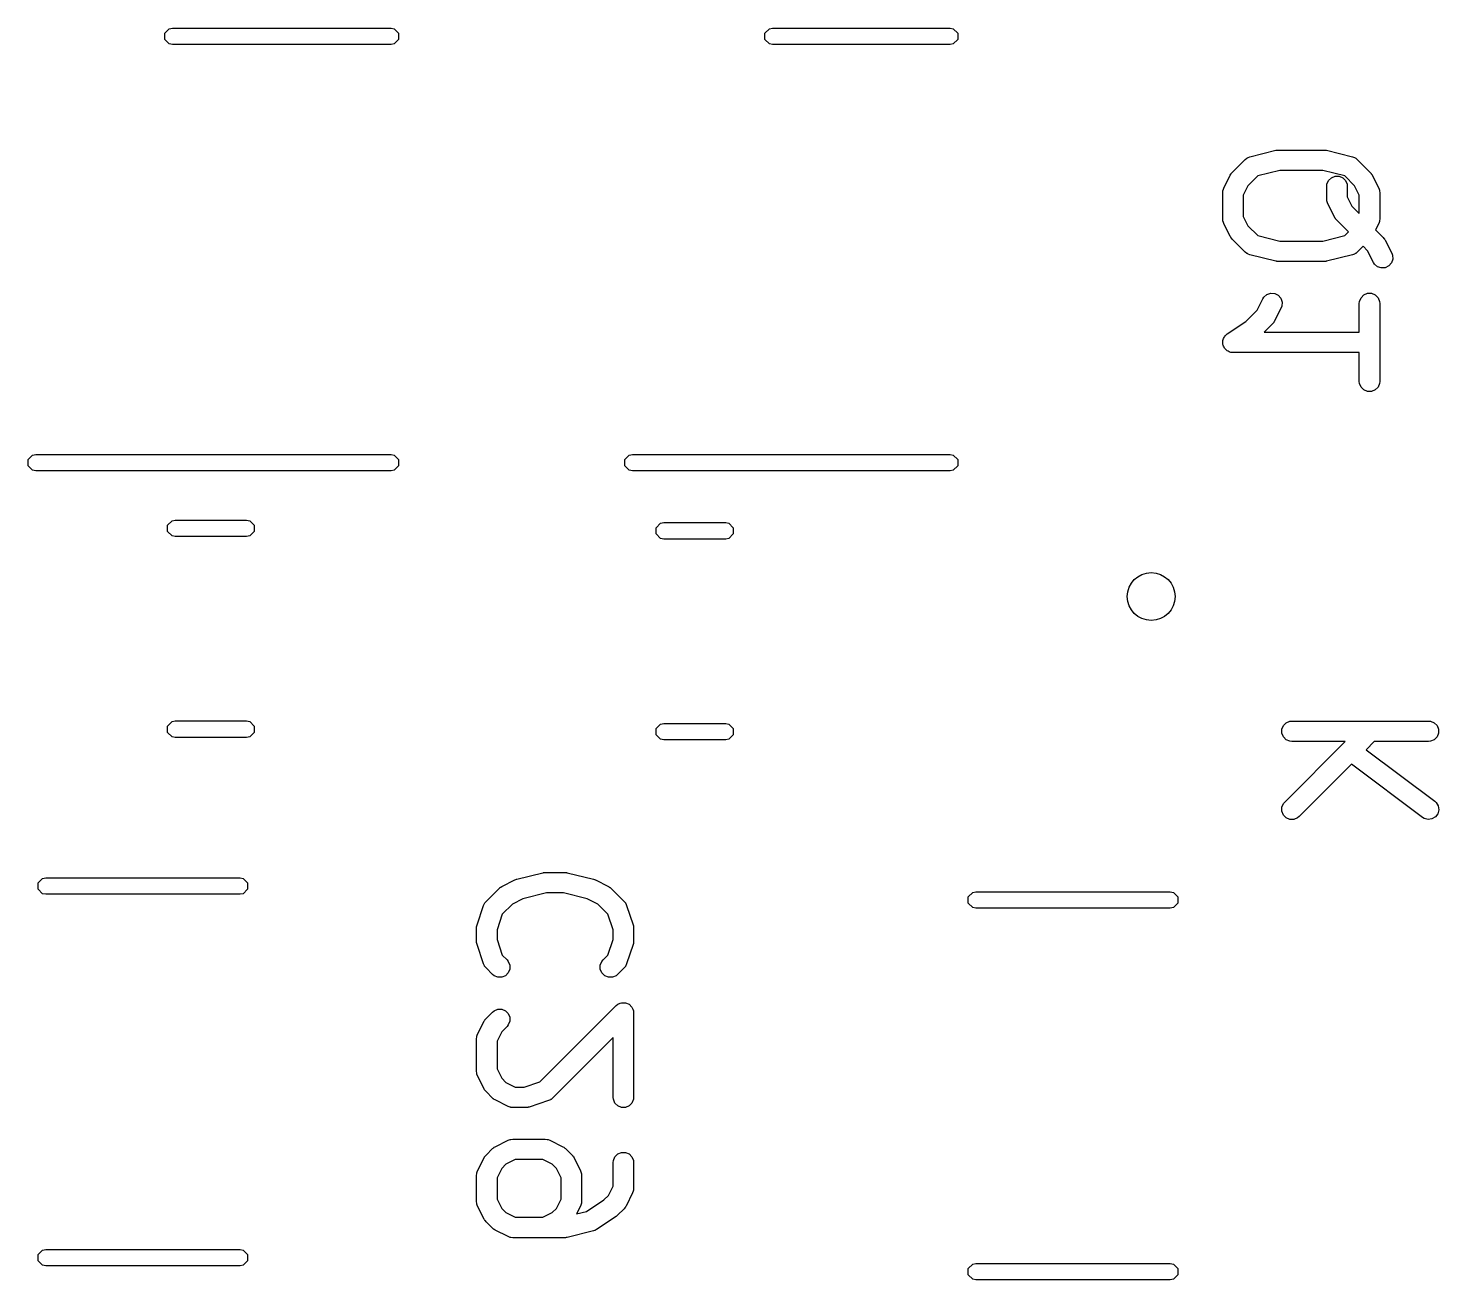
# Model space of a CAD drawing. Header units: inches. Extents: x 0.27 to 2.89, y 0.32 to 2.19.
# Drawn here: x 2.016 to 2.4224, y 0.7191 to 1.0798 of the extents above; entities that cross this region are included whole.
import ezdxf

# ---------------------------------------------------------------- set-up
doc = ezdxf.new("R2010")
doc.units = ezdxf.units.IN
doc.header["$MEASUREMENT"] = 0
doc.layers.add('BLACK', color=250, linetype='CONTINUOUS')

msp = doc.modelspace()

# ---------------------------------------------------------------- linework, layer by layer
at = {"layer": 'BLACK', "linetype": 'CONTINUOUS'}
for p, q in [((2.05532, 1.07832), (2.0566, 1.0796)), ((2.05532, 1.07651), (2.05532, 1.07832)), ((2.0566, 1.0796), (2.0575, 1.07978)), ((2.0575, 1.07978), (2.089, 1.07978)), ((2.089, 1.07978), (2.1205, 1.07978)), ((2.1205, 1.07978), (2.1214, 1.0796)), ((2.1214, 1.0796), (2.12268, 1.07832)), ((2.12268, 1.07832), (2.12268, 1.07651)), ((2.22823, 1.07832), (2.22951, 1.0796)), ((2.22823, 1.07651), (2.22823, 1.07832)), ((2.22951, 1.0796), (2.23041, 1.07978)), ((2.23041, 1.07978), (2.256, 1.07978)), ((2.256, 1.07978), (2.28159, 1.07978)), ((2.28159, 1.07978), (2.28249, 1.0796)), ((2.28249, 1.0796), (2.28377, 1.07832)), ((2.28377, 1.07832), (2.28377, 1.07651)), ((2.0566, 1.07523), (2.05532, 1.07651)), ((2.0575, 1.07506), (2.0566, 1.07523)), ((2.089, 1.07506), (2.0575, 1.07506)), ((2.1205, 1.07506), (2.089, 1.07506)), ((2.1214, 1.07523), (2.1205, 1.07506)), ((2.12268, 1.07651), (2.1214, 1.07523)), ((2.22951, 1.07523), (2.22823, 1.07651)), ((2.23041, 1.07506), (2.22951, 1.07523)), ((2.256, 1.07506), (2.23041, 1.07506)), ((2.28159, 1.07506), (2.256, 1.07506)), ((2.28249, 1.07523), (2.28159, 1.07506)), ((2.28377, 1.07651), (2.28249, 1.07523)), ((2.36799, 1.04272), (2.37549, 1.04459)), ((2.37549, 1.04459), (2.37559, 1.04461)), ((2.37559, 1.04461), (2.37563, 1.04463)), ((2.37563, 1.04463), (2.37584, 1.04465)), ((2.37584, 1.04465), (2.37606, 1.04468)), ((2.37606, 1.04468), (2.3761, 1.04467)), ((2.3761, 1.04467), (2.3762, 1.04468)), ((2.3762, 1.04468), (2.38933, 1.04468)), ((2.38933, 1.04468), (2.38943, 1.04467)), ((2.38943, 1.04467), (2.38947, 1.04468)), ((2.38947, 1.04468), (2.38969, 1.04465)), ((2.38969, 1.04465), (2.3899, 1.04463)), ((2.3899, 1.04463), (2.38994, 1.04461)), ((2.38994, 1.04461), (2.39004, 1.04459)), ((2.39004, 1.04459), (2.39754, 1.04272)), ((2.36287, 1.03819), (2.36662, 1.04194)), ((2.36662, 1.04194), (2.36706, 1.04231)), ((2.36706, 1.04231), (2.36727, 1.04239)), ((2.36727, 1.04239), (2.36744, 1.04252)), ((2.36744, 1.04252), (2.36799, 1.04272)), ((2.39754, 1.04272), (2.39809, 1.04252)), ((2.39809, 1.04252), (2.39826, 1.04239)), ((2.39826, 1.04239), (2.39847, 1.04231)), ((2.39847, 1.04231), (2.39891, 1.04194)), ((2.39891, 1.04194), (2.40266, 1.03819)), ((2.36044, 1.03368), (2.36231, 1.03743)), ((2.36231, 1.03743), (2.36247, 1.03767)), ((2.36247, 1.03767), (2.3625, 1.03775)), ((2.3625, 1.03775), (2.36257, 1.03783)), ((2.36257, 1.03783), (2.36262, 1.03792)), ((2.36262, 1.03792), (2.36268, 1.03797)), ((2.36268, 1.03797), (2.36287, 1.03819)), ((2.37021, 1.03719), (2.36738, 1.03436)), ((2.37657, 1.03878), (2.37021, 1.03719)), ((2.38896, 1.03878), (2.37657, 1.03878)), ((2.39532, 1.03719), (2.38896, 1.03878)), ((2.39062, 1.03587), (2.39144, 1.03669)), ((2.39144, 1.03669), (2.3925, 1.03713)), ((2.3925, 1.03713), (2.39365, 1.03713)), ((2.39365, 1.03713), (2.39472, 1.03669)), ((2.39472, 1.03669), (2.39553, 1.03587)), ((2.39815, 1.03436), (2.39532, 1.03719)), ((2.40266, 1.03819), (2.40285, 1.03797)), ((2.40285, 1.03797), (2.40291, 1.03792)), ((2.40291, 1.03792), (2.40296, 1.03783)), ((2.40296, 1.03783), (2.40303, 1.03775)), ((2.40303, 1.03775), (2.40306, 1.03767)), ((2.40306, 1.03767), (2.40322, 1.03743)), ((2.40322, 1.03743), (2.40509, 1.03368)), ((2.36013, 1.03236), (2.36018, 1.03293)), ((2.36018, 1.03293), (2.36022, 1.03303)), ((2.36022, 1.03303), (2.36023, 1.03314)), ((2.36023, 1.03314), (2.36044, 1.03368)), ((2.36738, 1.03436), (2.36603, 1.03166)), ((2.39012, 1.03423), (2.39018, 1.03481)), ((2.39012, 1.03048), (2.39012, 1.03423)), ((2.39018, 1.03481), (2.39062, 1.03587)), ((2.39553, 1.03587), (2.39597, 1.03481)), ((2.39597, 1.03481), (2.39603, 1.03423)), ((2.39603, 1.03423), (2.39603, 1.03118)), ((2.3995, 1.03166), (2.39815, 1.03436)), ((2.40509, 1.03368), (2.4053, 1.03314)), ((2.4053, 1.03314), (2.4053, 1.03303)), ((2.4053, 1.03303), (2.40535, 1.03293)), ((2.40535, 1.03293), (2.4054, 1.03236)), ((2.36013, 1.02486), (2.36013, 1.03236)), ((2.36603, 1.03166), (2.36603, 1.02555)), ((2.39018, 1.0299), (2.39012, 1.03048)), ((2.39022, 1.02981), (2.39018, 1.0299)), ((2.39023, 1.0297), (2.39022, 1.02981)), ((2.39043, 1.02916), (2.39023, 1.0297)), ((2.39231, 1.02541), (2.39043, 1.02916)), ((2.39603, 1.03118), (2.39738, 1.02848)), ((2.39738, 1.02848), (2.3995, 1.02636)), ((2.3995, 1.02636), (2.3995, 1.03166)), ((2.4054, 1.03236), (2.4054, 1.02486)), ((2.36018, 1.02428), (2.36013, 1.02486)), ((2.36022, 1.02418), (2.36018, 1.02428)), ((2.36603, 1.02555), (2.36738, 1.02286)), ((2.39247, 1.02516), (2.39231, 1.02541)), ((2.3925, 1.02509), (2.39247, 1.02516)), ((2.39256, 1.02501), (2.3925, 1.02509)), ((2.39262, 1.02492), (2.39256, 1.02501)), ((2.39268, 1.02487), (2.39262, 1.02492)), ((2.39286, 1.02464), (2.39268, 1.02487)), ((2.3964, 1.02111), (2.39286, 1.02464)), ((2.40535, 1.02428), (2.4053, 1.02418)), ((2.4054, 1.02486), (2.40535, 1.02428)), ((2.36023, 1.02408), (2.36022, 1.02418)), ((2.36044, 1.02354), (2.36023, 1.02408)), ((2.36231, 1.01979), (2.36044, 1.02354)), ((2.36738, 1.02286), (2.37021, 1.02002)), ((2.39532, 1.02002), (2.3964, 1.02111)), ((2.40509, 1.02354), (2.40417, 1.02169)), ((2.40417, 1.02169), (2.40641, 1.01945)), ((2.4053, 1.02408), (2.40509, 1.02354)), ((2.4053, 1.02418), (2.4053, 1.02408)), ((2.36247, 1.01954), (2.36231, 1.01979)), ((2.3625, 1.01947), (2.36247, 1.01954)), ((2.36257, 1.01939), (2.3625, 1.01947)), ((2.36262, 1.0193), (2.36257, 1.01939)), ((2.36268, 1.01925), (2.36262, 1.0193)), ((2.36287, 1.01902), (2.36268, 1.01925)), ((2.36662, 1.01527), (2.36287, 1.01902)), ((2.37021, 1.02002), (2.37657, 1.01844)), ((2.37657, 1.01844), (2.38896, 1.01844)), ((2.38896, 1.01844), (2.39532, 1.02002)), ((2.40057, 1.01693), (2.39891, 1.01527)), ((2.4019, 1.01561), (2.40057, 1.01693)), ((2.40641, 1.01945), (2.4066, 1.01922)), ((2.4066, 1.01922), (2.40666, 1.01917)), ((2.40666, 1.01917), (2.40671, 1.01908)), ((2.40671, 1.01908), (2.40678, 1.019)), ((2.40678, 1.019), (2.40681, 1.01893)), ((2.40681, 1.01893), (2.40697, 1.01868)), ((2.40697, 1.01868), (2.40884, 1.01493)), ((2.36706, 1.0149), (2.36662, 1.01527)), ((2.36727, 1.01482), (2.36706, 1.0149)), ((2.36744, 1.01469), (2.36727, 1.01482)), ((2.36799, 1.01449), (2.36744, 1.01469)), ((2.37549, 1.01262), (2.36799, 1.01449)), ((2.37559, 1.0126), (2.37549, 1.01262)), ((2.37563, 1.01259), (2.37559, 1.0126)), ((2.37584, 1.01257), (2.37563, 1.01259)), ((2.37606, 1.01253), (2.37584, 1.01257)), ((2.3761, 1.01254), (2.37606, 1.01253)), ((2.3762, 1.01253), (2.3761, 1.01254)), ((2.38933, 1.01253), (2.3762, 1.01253)), ((2.38943, 1.01254), (2.38933, 1.01253)), ((2.38947, 1.01253), (2.38943, 1.01254)), ((2.38969, 1.01257), (2.38947, 1.01253)), ((2.3899, 1.01259), (2.38969, 1.01257)), ((2.38994, 1.0126), (2.3899, 1.01259)), ((2.39004, 1.01262), (2.38994, 1.0126)), ((2.39754, 1.01449), (2.39004, 1.01262)), ((2.39809, 1.01469), (2.39754, 1.01449)), ((2.39826, 1.01482), (2.39809, 1.01469)), ((2.39847, 1.0149), (2.39826, 1.01482)), ((2.39891, 1.01527), (2.39847, 1.0149)), ((2.40356, 1.01229), (2.4019, 1.01561)), ((2.40387, 1.0118), (2.40356, 1.01229)), ((2.40876, 1.01215), (2.40801, 1.01128)), ((2.40913, 1.01324), (2.40876, 1.01215)), ((2.40884, 1.01493), (2.40905, 1.01439)), ((2.40905, 1.01439), (2.40913, 1.01324)), ((2.40474, 1.01104), (2.40387, 1.0118)), ((2.40583, 1.01068), (2.40474, 1.01104)), ((2.40698, 1.01076), (2.40583, 1.01068)), ((2.40801, 1.01128), (2.40698, 1.01076)), ((2.37003, 0.99848), (2.37169, 1.0018)), ((2.37169, 1.0018), (2.372, 1.00229)), ((2.372, 1.00229), (2.37287, 1.00305)), ((2.37287, 1.00305), (2.37396, 1.00341)), ((2.37396, 1.00341), (2.37511, 1.00333)), ((2.37511, 1.00333), (2.37614, 1.00282)), ((2.37614, 1.00282), (2.37689, 1.00195)), ((2.37689, 1.00195), (2.37726, 1.00085)), ((2.37726, 1.00085), (2.37718, 0.9997)), ((2.3995, 1.00048), (2.39955, 1.00106)), ((2.3995, 0.99219), (2.3995, 1.00048)), ((2.39955, 1.00106), (2.39999, 1.00212)), ((2.39999, 1.00212), (2.40081, 1.00294)), ((2.40081, 1.00294), (2.40187, 1.00338)), ((2.40187, 1.00338), (2.40303, 1.00338)), ((2.40303, 1.00338), (2.40409, 1.00294)), ((2.40409, 1.00294), (2.4049, 1.00212)), ((2.4049, 1.00212), (2.40535, 1.00106)), ((2.40535, 1.00106), (2.4054, 1.00048)), ((2.4054, 1.00048), (2.4054, 0.97799)), ((2.36682, 0.99528), (2.37003, 0.99848)), ((2.37697, 0.99916), (2.37509, 0.99541)), ((2.37718, 0.9997), (2.37697, 0.99916)), ((2.36144, 0.99169), (2.36682, 0.99528)), ((2.37454, 0.99465), (2.37208, 0.99219)), ((2.37208, 0.99219), (2.3995, 0.99219)), ((2.37473, 0.99487), (2.37454, 0.99465)), ((2.37479, 0.99492), (2.37473, 0.99487)), ((2.37484, 0.99501), (2.37479, 0.99492)), ((2.37491, 0.99509), (2.37484, 0.99501)), ((2.37494, 0.99517), (2.37491, 0.99509)), ((2.37509, 0.99541), (2.37494, 0.99517)), ((2.36013, 0.98924), (2.36018, 0.98952)), ((2.36018, 0.98895), (2.36013, 0.98924)), ((2.36018, 0.98981), (2.3603, 0.99008)), ((2.36018, 0.98952), (2.36018, 0.98981)), ((2.36018, 0.98866), (2.36018, 0.98895)), ((2.36029, 0.98839), (2.36018, 0.98866)), ((2.36035, 0.98811), (2.36029, 0.98839)), ((2.3603, 0.99008), (2.36035, 0.99037)), ((2.36035, 0.99037), (2.36051, 0.99061)), ((2.36051, 0.98787), (2.36035, 0.98811)), ((2.36051, 0.99061), (2.36062, 0.99088)), ((2.36062, 0.9876), (2.36051, 0.98787)), ((2.36062, 0.99088), (2.36083, 0.99108)), ((2.36083, 0.99108), (2.36099, 0.99133)), ((2.36099, 0.99133), (2.36144, 0.99169)), ((2.36144, 0.99169), (2.36144, 0.99169)), ((2.36144, 0.99169), (2.36144, 0.99169)), ((2.36144, 0.99169), (2.36144, 0.99169)), ((2.36083, 0.98739), (2.36062, 0.9876)), ((2.36099, 0.98715), (2.36083, 0.98739)), ((2.36123, 0.98699), (2.36099, 0.98715)), ((2.36144, 0.98678), (2.36123, 0.98699)), ((2.36171, 0.98667), (2.36144, 0.98678)), ((2.36195, 0.98651), (2.36171, 0.98667)), ((2.36223, 0.98645), (2.36195, 0.98651)), ((2.3625, 0.98634), (2.36223, 0.98645)), ((2.36307, 0.98628), (2.3625, 0.98634)), ((2.36308, 0.98628), (2.36307, 0.98628)), ((2.3995, 0.98628), (2.36308, 0.98628)), ((2.36308, 0.98628), (2.36308, 0.98628)), ((2.36308, 0.98628), (2.36308, 0.98628)), ((2.3995, 0.97799), (2.3995, 0.98628)), ((2.39955, 0.97741), (2.3995, 0.97799)), ((2.39999, 0.97635), (2.39955, 0.97741)), ((2.40081, 0.97553), (2.39999, 0.97635)), ((2.40187, 0.97509), (2.40081, 0.97553)), ((2.40409, 0.97553), (2.40303, 0.97509)), ((2.4049, 0.97635), (2.40409, 0.97553)), ((2.40535, 0.97741), (2.4049, 0.97635)), ((2.4054, 0.97799), (2.40535, 0.97741)), ((2.40303, 0.97509), (2.40187, 0.97509)), ((2.01595, 0.95549), (2.01723, 0.95677)), ((2.01595, 0.95368), (2.01595, 0.95549)), ((2.01723, 0.95677), (2.01813, 0.95694)), ((2.01813, 0.95694), (2.089, 0.95694)), ((2.089, 0.95694), (2.1205, 0.95694)), ((2.1205, 0.95694), (2.1214, 0.95677)), ((2.1214, 0.95677), (2.12268, 0.95549)), ((2.12268, 0.95549), (2.12268, 0.95368)), ((2.18787, 0.95549), (2.18915, 0.95677)), ((2.18787, 0.95368), (2.18787, 0.95549)), ((2.18915, 0.95677), (2.19006, 0.95694)), ((2.19006, 0.95694), (2.256, 0.95694)), ((2.256, 0.95694), (2.28159, 0.95694)), ((2.28159, 0.95694), (2.28249, 0.95677)), ((2.28249, 0.95677), (2.28377, 0.95549)), ((2.28377, 0.95549), (2.28377, 0.95368)), ((2.01723, 0.9524), (2.01595, 0.95368)), ((2.01813, 0.95222), (2.01723, 0.9524)), ((2.089, 0.95222), (2.01813, 0.95222)), ((2.1205, 0.95222), (2.089, 0.95222)), ((2.1214, 0.9524), (2.1205, 0.95222)), ((2.12268, 0.95368), (2.1214, 0.9524)), ((2.18915, 0.9524), (2.18787, 0.95368)), ((2.19006, 0.95222), (2.18915, 0.9524)), ((2.256, 0.95222), (2.19006, 0.95222)), ((2.28159, 0.95222), (2.256, 0.95222)), ((2.28249, 0.9524), (2.28159, 0.95222)), ((2.28377, 0.95368), (2.28249, 0.9524)), ((2.05612, 0.93654), (2.0574, 0.93782)), ((2.05612, 0.93473), (2.05612, 0.93654)), ((2.0574, 0.93782), (2.05831, 0.938)), ((2.05831, 0.938), (2.07888, 0.938)), ((2.07888, 0.938), (2.07978, 0.93782)), ((2.07978, 0.93782), (2.08106, 0.93654)), ((2.08106, 0.93654), (2.08106, 0.93473)), ((2.19688, 0.93584), (2.19816, 0.93712)), ((2.19688, 0.93403), (2.19688, 0.93584)), ((2.19816, 0.93712), (2.19906, 0.9373)), ((2.19906, 0.9373), (2.21694, 0.9373)), ((2.21694, 0.9373), (2.21784, 0.93712)), ((2.21784, 0.93712), (2.21912, 0.93584)), ((2.21912, 0.93584), (2.21912, 0.93403)), ((2.0574, 0.93346), (2.05612, 0.93473)), ((2.05831, 0.93328), (2.0574, 0.93346)), ((2.07888, 0.93328), (2.05831, 0.93328)), ((2.07978, 0.93346), (2.07888, 0.93328)), ((2.08106, 0.93473), (2.07978, 0.93346)), ((2.19816, 0.93275), (2.19688, 0.93403)), ((2.19906, 0.93257), (2.19816, 0.93275)), ((2.21694, 0.93257), (2.19906, 0.93257)), ((2.21784, 0.93275), (2.21694, 0.93257)), ((2.21912, 0.93403), (2.21784, 0.93275)), ((2.05612, 0.87867), (2.0574, 0.87995)), ((2.05612, 0.87686), (2.05612, 0.87867)), ((2.0574, 0.87995), (2.05831, 0.88013)), ((2.05831, 0.88013), (2.07888, 0.88013)), ((2.07888, 0.88013), (2.07978, 0.87995)), ((2.07978, 0.87995), (2.08106, 0.87867)), ((2.08106, 0.87867), (2.08106, 0.87686)), ((2.19688, 0.87797), (2.19816, 0.87925)), ((2.19688, 0.87616), (2.19688, 0.87797)), ((2.19816, 0.87925), (2.19906, 0.87943)), ((2.19906, 0.87943), (2.21694, 0.87943)), ((2.21694, 0.87943), (2.21784, 0.87925)), ((2.21784, 0.87925), (2.21912, 0.87797)), ((2.21912, 0.87797), (2.21912, 0.87616)), ((2.37718, 0.87775), (2.37762, 0.87881)), ((2.37762, 0.87881), (2.37844, 0.87962)), ((2.37844, 0.87962), (2.3795, 0.88007)), ((2.3795, 0.88007), (2.38008, 0.88012)), ((2.38008, 0.88012), (2.41945, 0.88012)), ((2.41945, 0.88012), (2.42003, 0.88007)), ((2.42003, 0.88007), (2.42109, 0.87962)), ((2.42109, 0.87962), (2.4219, 0.87881)), ((2.4219, 0.87881), (2.42235, 0.87775)), ((2.0574, 0.87558), (2.05612, 0.87686)), ((2.05831, 0.8754), (2.0574, 0.87558)), ((2.07888, 0.8754), (2.05831, 0.8754)), ((2.07978, 0.87558), (2.07888, 0.8754)), ((2.08106, 0.87686), (2.07978, 0.87558)), ((2.19816, 0.87488), (2.19688, 0.87616)), ((2.19906, 0.8747), (2.19816, 0.87488)), ((2.21694, 0.8747), (2.19906, 0.8747)), ((2.21784, 0.87488), (2.21694, 0.8747)), ((2.21912, 0.87616), (2.21784, 0.87488)), ((2.37718, 0.87659), (2.37718, 0.87775)), ((2.37762, 0.87553), (2.37718, 0.87659)), ((2.37844, 0.87471), (2.37762, 0.87553)), ((2.37799, 0.85676), (2.39545, 0.87422)), ((2.3795, 0.87427), (2.37844, 0.87471)), ((2.38008, 0.87422), (2.3795, 0.87427)), ((2.39545, 0.87422), (2.38008, 0.87422)), ((2.4038, 0.87422), (2.40145, 0.87186)), ((2.41945, 0.87422), (2.4038, 0.87422)), ((2.42003, 0.87427), (2.41945, 0.87422)), ((2.42109, 0.87471), (2.42003, 0.87427)), ((2.4219, 0.87553), (2.42109, 0.87471)), ((2.42235, 0.87659), (2.4219, 0.87553)), ((2.42235, 0.87775), (2.42235, 0.87659)), ((2.40145, 0.87186), (2.42122, 0.85703)), ((2.39723, 0.86765), (2.38217, 0.85258)), ((2.41768, 0.85231), (2.39723, 0.86765)), ((2.37718, 0.85525), (2.37762, 0.85631)), ((2.37718, 0.8541), (2.37718, 0.85525)), ((2.37762, 0.85303), (2.37718, 0.8541)), ((2.37762, 0.85631), (2.37799, 0.85676)), ((2.42122, 0.85703), (2.42165, 0.85664)), ((2.42165, 0.85664), (2.42224, 0.85565)), ((2.4224, 0.85451), (2.42211, 0.8534)), ((2.42224, 0.85565), (2.4224, 0.85451)), ((2.37844, 0.85222), (2.37762, 0.85303)), ((2.3795, 0.85178), (2.37844, 0.85222)), ((2.38066, 0.85178), (2.3795, 0.85178)), ((2.38172, 0.85222), (2.38066, 0.85178)), ((2.38217, 0.85258), (2.38172, 0.85222)), ((2.41817, 0.85201), (2.41768, 0.85231)), ((2.41929, 0.85172), (2.41817, 0.85201)), ((2.42043, 0.85189), (2.41929, 0.85172)), ((2.42142, 0.85247), (2.42043, 0.85189)), ((2.42211, 0.8534), (2.42142, 0.85247)), ((2.01882, 0.83345), (2.02009, 0.83473)), ((2.01882, 0.83164), (2.01882, 0.83345)), ((2.02009, 0.83473), (2.021, 0.83491)), ((2.021, 0.83491), (2.077, 0.83491)), ((2.077, 0.83491), (2.07791, 0.83473)), ((2.07791, 0.83473), (2.07918, 0.83345)), ((2.07918, 0.83345), (2.07918, 0.83164)), ((2.15238, 0.83243), (2.15613, 0.83431)), ((2.15613, 0.83431), (2.15617, 0.83432)), ((2.15617, 0.83432), (2.15619, 0.83433)), ((2.15619, 0.83433), (2.15643, 0.83442)), ((2.15643, 0.83442), (2.15667, 0.83451)), ((2.15667, 0.83451), (2.15669, 0.83451)), ((2.15669, 0.83451), (2.15674, 0.83453)), ((2.15674, 0.83453), (2.16424, 0.8364)), ((2.16424, 0.8364), (2.16434, 0.83642)), ((2.16434, 0.83642), (2.16438, 0.83644)), ((2.16438, 0.83644), (2.16459, 0.83646)), ((2.16459, 0.83646), (2.16481, 0.83649)), ((2.16481, 0.83649), (2.16485, 0.83648)), ((2.16485, 0.83648), (2.16495, 0.83649)), ((2.16495, 0.83649), (2.17058, 0.83649)), ((2.17058, 0.83649), (2.17068, 0.83648)), ((2.17068, 0.83648), (2.17072, 0.83649)), ((2.17072, 0.83649), (2.17094, 0.83646)), ((2.17094, 0.83646), (2.17115, 0.83644)), ((2.17115, 0.83644), (2.17119, 0.83642)), ((2.17119, 0.83642), (2.17129, 0.8364)), ((2.17129, 0.8364), (2.17879, 0.83453)), ((2.17879, 0.83453), (2.17883, 0.83451)), ((2.17883, 0.83451), (2.17886, 0.83451)), ((2.17886, 0.83451), (2.17909, 0.83442)), ((2.17909, 0.83442), (2.17934, 0.83433)), ((2.17934, 0.83433), (2.17935, 0.83432)), ((2.17935, 0.83432), (2.1794, 0.83431)), ((2.1794, 0.83431), (2.18315, 0.83243)), ((2.02009, 0.83036), (2.01882, 0.83164)), ((2.021, 0.83018), (2.02009, 0.83036)), ((2.077, 0.83018), (2.021, 0.83018)), ((2.07791, 0.83036), (2.077, 0.83018)), ((2.07918, 0.83164), (2.07791, 0.83036)), ((2.14787, 0.82813), (2.15162, 0.83188)), ((2.15162, 0.83188), (2.15184, 0.83206)), ((2.15184, 0.83206), (2.15189, 0.83212)), ((2.15189, 0.83212), (2.15198, 0.83218)), ((2.15198, 0.83218), (2.15206, 0.83225)), ((2.15206, 0.83225), (2.15214, 0.83228)), ((2.15214, 0.83228), (2.15238, 0.83243)), ((2.16532, 0.83059), (2.15848, 0.82888)), ((2.17021, 0.83059), (2.16532, 0.83059)), ((2.17705, 0.82888), (2.17021, 0.83059)), ((2.18315, 0.83243), (2.18339, 0.83228)), ((2.18339, 0.83228), (2.18347, 0.83225)), ((2.18347, 0.83225), (2.18355, 0.83218)), ((2.18355, 0.83218), (2.18364, 0.83212)), ((2.18364, 0.83212), (2.18369, 0.83206)), ((2.18369, 0.83206), (2.18391, 0.83188)), ((2.18391, 0.83188), (2.18766, 0.82813)), ((2.28682, 0.82945), (2.28809, 0.83073)), ((2.28682, 0.82764), (2.28682, 0.82945)), ((2.28809, 0.83073), (2.289, 0.83091)), ((2.289, 0.83091), (2.345, 0.83091)), ((2.345, 0.83091), (2.34591, 0.83073)), ((2.34591, 0.83073), (2.34718, 0.82945)), ((2.34718, 0.82945), (2.34718, 0.82764)), ((2.14528, 0.82135), (2.14715, 0.82697)), ((2.14715, 0.82697), (2.14739, 0.8275)), ((2.14739, 0.8275), (2.14746, 0.82758)), ((2.14746, 0.82758), (2.1475, 0.82768)), ((2.1475, 0.82768), (2.14787, 0.82813)), ((2.15545, 0.82736), (2.15254, 0.82445)), ((2.15848, 0.82888), (2.15545, 0.82736)), ((2.18008, 0.82736), (2.17705, 0.82888)), ((2.18299, 0.82445), (2.18008, 0.82736)), ((2.18766, 0.82813), (2.18803, 0.82768)), ((2.18803, 0.82768), (2.18807, 0.82758)), ((2.18807, 0.82758), (2.18814, 0.8275)), ((2.18814, 0.8275), (2.18838, 0.82697)), ((2.18838, 0.82697), (2.19025, 0.82135)), ((2.28809, 0.82636), (2.28682, 0.82764)), ((2.289, 0.82618), (2.28809, 0.82636)), ((2.345, 0.82618), (2.289, 0.82618)), ((2.34591, 0.82636), (2.345, 0.82618)), ((2.34718, 0.82764), (2.34591, 0.82636)), ((2.14518, 0.82099), (2.14521, 0.82106)), ((2.14521, 0.82106), (2.14528, 0.82135)), ((2.15254, 0.82445), (2.15103, 0.81994)), ((2.1845, 0.81994), (2.18299, 0.82445)), ((2.19025, 0.82135), (2.19032, 0.82106)), ((2.19032, 0.82106), (2.19035, 0.82099)), ((2.14513, 0.82042), (2.14516, 0.82071)), ((2.14513, 0.81667), (2.14513, 0.82042)), ((2.14515, 0.82079), (2.14517, 0.82089)), ((2.14516, 0.82071), (2.14515, 0.82079)), ((2.14517, 0.82089), (2.14518, 0.82099)), ((2.15103, 0.81994), (2.15103, 0.81715)), ((2.15103, 0.81715), (2.15254, 0.81264)), ((2.18299, 0.81264), (2.1845, 0.81715)), ((2.1845, 0.81715), (2.1845, 0.81994)), ((2.19035, 0.82099), (2.19036, 0.82089)), ((2.19036, 0.82089), (2.19038, 0.82079)), ((2.19038, 0.82079), (2.19037, 0.82071)), ((2.19037, 0.82071), (2.1904, 0.82042)), ((2.1904, 0.82042), (2.1904, 0.81667)), ((2.14516, 0.81638), (2.14513, 0.81667)), ((2.14515, 0.8163), (2.14516, 0.81638)), ((2.14517, 0.8162), (2.14515, 0.8163)), ((2.14518, 0.81609), (2.14517, 0.8162)), ((2.14521, 0.81602), (2.14518, 0.81609)), ((2.14528, 0.81573), (2.14521, 0.81602)), ((2.14715, 0.81011), (2.14528, 0.81573)), ((2.19025, 0.81573), (2.18838, 0.81011)), ((2.19032, 0.81602), (2.19025, 0.81573)), ((2.19035, 0.81609), (2.19032, 0.81602)), ((2.19036, 0.8162), (2.19035, 0.81609)), ((2.19038, 0.8163), (2.19036, 0.8162)), ((2.1904, 0.81667), (2.19037, 0.81638)), ((2.19037, 0.81638), (2.19038, 0.8163)), ((2.14739, 0.80958), (2.14715, 0.81011)), ((2.14746, 0.8095), (2.14739, 0.80958)), ((2.1475, 0.8094), (2.14746, 0.8095)), ((2.14787, 0.80895), (2.1475, 0.8094)), ((2.14974, 0.80708), (2.14787, 0.80895)), ((2.15254, 0.81264), (2.15392, 0.81126)), ((2.15392, 0.81126), (2.15428, 0.81081)), ((2.15428, 0.81081), (2.15473, 0.80974)), ((2.15473, 0.80974), (2.15473, 0.80859)), ((2.1808, 0.80974), (2.18124, 0.81081)), ((2.1808, 0.80859), (2.1808, 0.80974)), ((2.18124, 0.81081), (2.18161, 0.81126)), ((2.18161, 0.81126), (2.18299, 0.81264)), ((2.18766, 0.80895), (2.18579, 0.80708)), ((2.18803, 0.8094), (2.18766, 0.80895)), ((2.18807, 0.8095), (2.18803, 0.8094)), ((2.18814, 0.80958), (2.18807, 0.8095)), ((2.18838, 0.81011), (2.18814, 0.80958)), ((2.15019, 0.80671), (2.14974, 0.80708)), ((2.15125, 0.80627), (2.15019, 0.80671)), ((2.15241, 0.80627), (2.15125, 0.80627)), ((2.15347, 0.80671), (2.15241, 0.80627)), ((2.15428, 0.80753), (2.15347, 0.80671)), ((2.15473, 0.80859), (2.15428, 0.80753)), ((2.18124, 0.80753), (2.1808, 0.80859)), ((2.18206, 0.80671), (2.18124, 0.80753)), ((2.18312, 0.80627), (2.18206, 0.80671)), ((2.18428, 0.80627), (2.18312, 0.80627)), ((2.18534, 0.80671), (2.18428, 0.80627)), ((2.18579, 0.80708), (2.18534, 0.80671)), ((2.15019, 0.79662), (2.15125, 0.79707)), ((2.15125, 0.79707), (2.15241, 0.79707)), ((2.15241, 0.79707), (2.15347, 0.79662)), ((2.16336, 0.77613), (2.18536, 0.79813)), ((2.18536, 0.79813), (2.18581, 0.7985)), ((2.18581, 0.7985), (2.18656, 0.79881)), ((2.18656, 0.79881), (2.18687, 0.79894)), ((2.18687, 0.79894), (2.18803, 0.79894)), ((2.18803, 0.79894), (2.18909, 0.7985)), ((2.18909, 0.7985), (2.1899, 0.79768)), ((2.1899, 0.79768), (2.19016, 0.79707)), ((2.19016, 0.79707), (2.19035, 0.79662)), ((2.14544, 0.78987), (2.14731, 0.79362)), ((2.14731, 0.79362), (2.14747, 0.79386)), ((2.14747, 0.79386), (2.1475, 0.79394)), ((2.1475, 0.79394), (2.14757, 0.79402)), ((2.14757, 0.79402), (2.14762, 0.79411)), ((2.14762, 0.79411), (2.14768, 0.79416)), ((2.14768, 0.79416), (2.14787, 0.79438)), ((2.14787, 0.79438), (2.14974, 0.79626)), ((2.14974, 0.79626), (2.15019, 0.79662)), ((2.15347, 0.79662), (2.15428, 0.79581)), ((2.15428, 0.79581), (2.15473, 0.79475)), ((2.15473, 0.79359), (2.15428, 0.79253)), ((2.15473, 0.79475), (2.15473, 0.79359)), ((2.19035, 0.79662), (2.1904, 0.79604)), ((2.1904, 0.79604), (2.1904, 0.77167)), ((2.14513, 0.78855), (2.14518, 0.78912)), ((2.14513, 0.77917), (2.14513, 0.78855)), ((2.14518, 0.78912), (2.14522, 0.78922)), ((2.14522, 0.78922), (2.14523, 0.78933)), ((2.14523, 0.78933), (2.14544, 0.78987)), ((2.15238, 0.79055), (2.15103, 0.78785)), ((2.15392, 0.79208), (2.15238, 0.79055)), ((2.15428, 0.79253), (2.15392, 0.79208)), ((2.1845, 0.78892), (2.16704, 0.77146)), ((2.1845, 0.77167), (2.1845, 0.78892)), ((2.15103, 0.78785), (2.15103, 0.77987)), ((2.14518, 0.7786), (2.14513, 0.77917)), ((2.14522, 0.7785), (2.14518, 0.7786)), ((2.14523, 0.77839), (2.14522, 0.7785)), ((2.14544, 0.77785), (2.14523, 0.77839)), ((2.14731, 0.7741), (2.14544, 0.77785)), ((2.15103, 0.77987), (2.15238, 0.77717)), ((2.15238, 0.77717), (2.15358, 0.77597)), ((2.14747, 0.77385), (2.14731, 0.7741)), ((2.1475, 0.77378), (2.14747, 0.77385)), ((2.14757, 0.7737), (2.1475, 0.77378)), ((2.14762, 0.77361), (2.14757, 0.7737)), ((2.14768, 0.77356), (2.14762, 0.77361)), ((2.14787, 0.77333), (2.14768, 0.77356)), ((2.14974, 0.77146), (2.14787, 0.77333)), ((2.15358, 0.77597), (2.15628, 0.77463)), ((2.15628, 0.77463), (2.15885, 0.77463)), ((2.15885, 0.77463), (2.16336, 0.77613)), ((2.14997, 0.77127), (2.14974, 0.77146)), ((2.15002, 0.77121), (2.14997, 0.77127)), ((2.15011, 0.77116), (2.15002, 0.77121)), ((2.15019, 0.77109), (2.15011, 0.77116)), ((2.15026, 0.77106), (2.15019, 0.77109)), ((2.15051, 0.77091), (2.15026, 0.77106)), ((2.15426, 0.76903), (2.15051, 0.77091)), ((2.1548, 0.76882), (2.15426, 0.76903)), ((2.1549, 0.76882), (2.1548, 0.76882)), ((2.155, 0.76878), (2.1549, 0.76882)), ((2.15558, 0.76872), (2.155, 0.76878)), ((2.15933, 0.76872), (2.15558, 0.76872)), ((2.15962, 0.76875), (2.15933, 0.76872)), ((2.1597, 0.76874), (2.15962, 0.76875)), ((2.1598, 0.76877), (2.1597, 0.76874)), ((2.1599, 0.76878), (2.1598, 0.76877)), ((2.15998, 0.76881), (2.1599, 0.76878)), ((2.16026, 0.76887), (2.15998, 0.76881)), ((2.16589, 0.77075), (2.16026, 0.76887)), ((2.16641, 0.77098), (2.16589, 0.77075)), ((2.16649, 0.77105), (2.16641, 0.77098)), ((2.16659, 0.77109), (2.16649, 0.77105)), ((2.16704, 0.77146), (2.16659, 0.77109)), ((2.18455, 0.7711), (2.1845, 0.77167)), ((2.18499, 0.77003), (2.18455, 0.7711)), ((2.18581, 0.76922), (2.18499, 0.77003)), ((2.18687, 0.76878), (2.18581, 0.76922)), ((2.18803, 0.76878), (2.18687, 0.76878)), ((2.18909, 0.76922), (2.18803, 0.76878)), ((2.1899, 0.77003), (2.18909, 0.76922)), ((2.19035, 0.7711), (2.1899, 0.77003)), ((2.1904, 0.77167), (2.19035, 0.7711)), ((2.14787, 0.75501), (2.14974, 0.75689)), ((2.14974, 0.75689), (2.14997, 0.75707)), ((2.14997, 0.75707), (2.15002, 0.75713)), ((2.15002, 0.75713), (2.15011, 0.75719)), ((2.15011, 0.75719), (2.15019, 0.75725)), ((2.15019, 0.75725), (2.15026, 0.75728)), ((2.15026, 0.75728), (2.15051, 0.75744)), ((2.15051, 0.75744), (2.15426, 0.75932)), ((2.15426, 0.75932), (2.1548, 0.75952)), ((2.1548, 0.75952), (2.1549, 0.75953)), ((2.1549, 0.75953), (2.155, 0.75957)), ((2.155, 0.75957), (2.15558, 0.75963)), ((2.15558, 0.75963), (2.16495, 0.75963)), ((2.16495, 0.75963), (2.16553, 0.75957)), ((2.16553, 0.75957), (2.16563, 0.75953)), ((2.16563, 0.75953), (2.16573, 0.75952)), ((2.16573, 0.75952), (2.16627, 0.75932)), ((2.16627, 0.75932), (2.17002, 0.75744)), ((2.17002, 0.75744), (2.17027, 0.75728)), ((2.17027, 0.75728), (2.17034, 0.75725)), ((2.17034, 0.75725), (2.17042, 0.75719)), ((2.17042, 0.75719), (2.17051, 0.75713)), ((2.17051, 0.75713), (2.17056, 0.75707)), ((2.17056, 0.75707), (2.17079, 0.75689)), ((2.17079, 0.75689), (2.17266, 0.75501)), ((2.14544, 0.7505), (2.14731, 0.75425)), ((2.14731, 0.75425), (2.14747, 0.75449)), ((2.14747, 0.75449), (2.1475, 0.75457)), ((2.1475, 0.75457), (2.14757, 0.75465)), ((2.14757, 0.75465), (2.14762, 0.75474)), ((2.14762, 0.75474), (2.14768, 0.75479)), ((2.14768, 0.75479), (2.14787, 0.75501)), ((2.15358, 0.75237), (2.15238, 0.75118)), ((2.15628, 0.75372), (2.15358, 0.75237)), ((2.16426, 0.75372), (2.15628, 0.75372)), ((2.16695, 0.75237), (2.16426, 0.75372)), ((2.16815, 0.75118), (2.16695, 0.75237)), ((2.17266, 0.75501), (2.17285, 0.75479)), ((2.17285, 0.75479), (2.17291, 0.75474)), ((2.17291, 0.75474), (2.17297, 0.75465)), ((2.17297, 0.75465), (2.17303, 0.75457)), ((2.17303, 0.75457), (2.17306, 0.75449)), ((2.17306, 0.75449), (2.17322, 0.75425)), ((2.17322, 0.75425), (2.17509, 0.7505)), ((2.1845, 0.75292), (2.18455, 0.7535)), ((2.1845, 0.74612), (2.1845, 0.75292)), ((2.18455, 0.7535), (2.18499, 0.75457)), ((2.18499, 0.75457), (2.18581, 0.75538)), ((2.18581, 0.75538), (2.18687, 0.75582)), ((2.18687, 0.75582), (2.18803, 0.75582)), ((2.18803, 0.75582), (2.18909, 0.75538)), ((2.18909, 0.75538), (2.1899, 0.75457)), ((2.1899, 0.75457), (2.19035, 0.7535)), ((2.19035, 0.7535), (2.1904, 0.75292)), ((2.1904, 0.75292), (2.1904, 0.74543)), ((2.14513, 0.74918), (2.14518, 0.74975)), ((2.14513, 0.74168), (2.14513, 0.74918)), ((2.14518, 0.74975), (2.14522, 0.74985)), ((2.14522, 0.74985), (2.14523, 0.74996)), ((2.14523, 0.74996), (2.14544, 0.7505)), ((2.15238, 0.75118), (2.15103, 0.74848)), ((2.15103, 0.74848), (2.15103, 0.74237)), ((2.1695, 0.74848), (2.16815, 0.75118)), ((2.1695, 0.74237), (2.1695, 0.74848)), ((2.17509, 0.7505), (2.1753, 0.74996)), ((2.1753, 0.74996), (2.17531, 0.74985)), ((2.17531, 0.74985), (2.17535, 0.74975)), ((2.17535, 0.74975), (2.1754, 0.74918)), ((2.1754, 0.74918), (2.1754, 0.74168)), ((2.18315, 0.74343), (2.1845, 0.74612)), ((2.19009, 0.74411), (2.18822, 0.74036)), ((2.1903, 0.74465), (2.19009, 0.74411)), ((2.19035, 0.74485), (2.1903, 0.74475)), ((2.1903, 0.74475), (2.1903, 0.74465)), ((2.1904, 0.74543), (2.19035, 0.74485)), ((2.14518, 0.7411), (2.14513, 0.74168)), ((2.14522, 0.741), (2.14518, 0.7411)), ((2.14523, 0.7409), (2.14522, 0.741)), ((2.14544, 0.74036), (2.14523, 0.7409)), ((2.14731, 0.73661), (2.14544, 0.74036)), ((2.15103, 0.74237), (2.15238, 0.73968)), ((2.16815, 0.73968), (2.1695, 0.74237)), ((2.17509, 0.74036), (2.17395, 0.73806)), ((2.1753, 0.7409), (2.17509, 0.74036)), ((2.17531, 0.741), (2.1753, 0.7409)), ((2.17535, 0.7411), (2.17531, 0.741)), ((2.1754, 0.74168), (2.17535, 0.7411)), ((2.17686, 0.73879), (2.18182, 0.7421)), ((2.18182, 0.7421), (2.18315, 0.74343)), ((2.18785, 0.73981), (2.18766, 0.73959)), ((2.18791, 0.73987), (2.18785, 0.73981)), ((2.18796, 0.73995), (2.18791, 0.73987)), ((2.18803, 0.74004), (2.18796, 0.73995)), ((2.18806, 0.74011), (2.18803, 0.74004)), ((2.18822, 0.74036), (2.18806, 0.74011)), ((2.14747, 0.73636), (2.14731, 0.73661)), ((2.1475, 0.73629), (2.14747, 0.73636)), ((2.14757, 0.73621), (2.1475, 0.73629)), ((2.14762, 0.73612), (2.14757, 0.73621)), ((2.14768, 0.73606), (2.14762, 0.73612)), ((2.14787, 0.73584), (2.14768, 0.73606)), ((2.14974, 0.73396), (2.14787, 0.73584)), ((2.15238, 0.73968), (2.15358, 0.73848)), ((2.15358, 0.73848), (2.15628, 0.73713)), ((2.15628, 0.73713), (2.16426, 0.73713)), ((2.16426, 0.73713), (2.16695, 0.73848)), ((2.16695, 0.73848), (2.16815, 0.73968)), ((2.17395, 0.73806), (2.17686, 0.73879)), ((2.18534, 0.73734), (2.17971, 0.73359)), ((2.18556, 0.73753), (2.18534, 0.73735)), ((2.18534, 0.73735), (2.18534, 0.73735)), ((2.18534, 0.73735), (2.18534, 0.73734)), ((2.18579, 0.73771), (2.18556, 0.73753)), ((2.18766, 0.73959), (2.18579, 0.73771)), ((2.18579, 0.73771), (2.18579, 0.73771)), ((2.18579, 0.73771), (2.18579, 0.73771)), ((2.14997, 0.73378), (2.14974, 0.73396)), ((2.15002, 0.73372), (2.14997, 0.73378)), ((2.15011, 0.73366), (2.15002, 0.73372)), ((2.15019, 0.7336), (2.15011, 0.73366)), ((2.15026, 0.73357), (2.15019, 0.7336)), ((2.15051, 0.73341), (2.15026, 0.73357)), ((2.15426, 0.73154), (2.15051, 0.73341)), ((2.17879, 0.73319), (2.17129, 0.73131)), ((2.17913, 0.73331), (2.17879, 0.73319)), ((2.1792, 0.73332), (2.17913, 0.73331)), ((2.17927, 0.73336), (2.1792, 0.73332)), ((2.17934, 0.73338), (2.17927, 0.73336)), ((2.1794, 0.73343), (2.17934, 0.73338)), ((2.17971, 0.73359), (2.1794, 0.73343)), ((2.01882, 0.72636), (2.02009, 0.72764)), ((2.02009, 0.72764), (2.021, 0.72782)), ((2.021, 0.72782), (2.077, 0.72782)), ((2.077, 0.72782), (2.07791, 0.72764)), ((2.07791, 0.72764), (2.07918, 0.72636)), ((2.1548, 0.73133), (2.15426, 0.73154)), ((2.1549, 0.73132), (2.1548, 0.73133)), ((2.155, 0.73128), (2.1549, 0.73132)), ((2.15558, 0.73122), (2.155, 0.73128)), ((2.17058, 0.73122), (2.15558, 0.73122)), ((2.17068, 0.73123), (2.17058, 0.73122)), ((2.17072, 0.73123), (2.17068, 0.73123)), ((2.17094, 0.73126), (2.17072, 0.73123)), ((2.17115, 0.73128), (2.17094, 0.73126)), ((2.17119, 0.7313), (2.17115, 0.73128)), ((2.17129, 0.73131), (2.17119, 0.7313)), ((2.01882, 0.72455), (2.01882, 0.72636)), ((2.02009, 0.72327), (2.01882, 0.72455)), ((2.07918, 0.72455), (2.07791, 0.72327)), ((2.07918, 0.72636), (2.07918, 0.72455)), ((2.28682, 0.72236), (2.28809, 0.72364)), ((2.28809, 0.72364), (2.289, 0.72382)), ((2.289, 0.72382), (2.345, 0.72382)), ((2.345, 0.72382), (2.34591, 0.72364)), ((2.34591, 0.72364), (2.34718, 0.72236)), ((2.021, 0.72309), (2.02009, 0.72327)), ((2.077, 0.72309), (2.021, 0.72309)), ((2.07791, 0.72327), (2.077, 0.72309)), ((2.28682, 0.72055), (2.28682, 0.72236)), ((2.28809, 0.71927), (2.28682, 0.72055)), ((2.34718, 0.72055), (2.34591, 0.71927)), ((2.34718, 0.72236), (2.34718, 0.72055)), ((2.289, 0.71909), (2.28809, 0.71927)), ((2.345, 0.71909), (2.289, 0.71909)), ((2.34591, 0.71927), (2.345, 0.71909))]:
    msp.add_line(p, q, dxfattribs=at)
at = {"layer": 'BLACK'}
msp.add_circle((2.33954, 0.916), 0.00689, dxfattribs=at)
msp.add_circle((2.33954, 0.916), 0.00689, dxfattribs=at)

doc.saveas('drawing.dxf')
